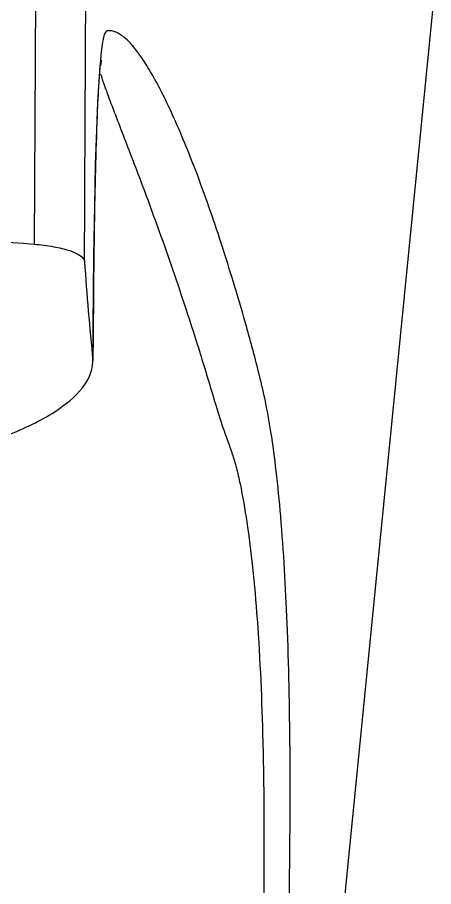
# Model space of a CAD drawing. Extents: x -12995 to -12401, y -628 to -208.
# Drawn here: x -12772.97 to -12761.1, y -375.79 to -350.96 of the extents above; entities that cross this region are included whole.
import ezdxf

# ---------------------------------------------------------------- set-up
doc = ezdxf.new("R2010")
doc.units = 0
doc.header["$LTSCALE"] = 7
doc.header["$MEASUREMENT"] = 0
doc.layers.add('D', color=2, linetype='CONTINUOUS')

msp = doc.modelspace()

# ---------------------------------------------------------------- linework, layer by layer
at = {"layer": 'D', "color": 7, "linetype": 'Continuous'}
for p, q in [((-12772.456, -349.514), (-12772.492, -357.44)), ((-12770.587, -352.196), (-12770.587, -352.195)), ((-12770.71, -354.175), (-12770.677, -353.386)), ((-12770.819, -360.79), (-12770.818, -360.787))]:
    msp.add_line(p, q, dxfattribs=at)
for points in [[(-12765.834, -430.791), (-12765.305, -403.908), (-12763.692, -376.775), (-12761.097, -350.579)], [(-12770.603, -352.333), (-12770.585, -352.19), (-12770.587, -352.196)], [(-12770.677, -353.386), (-12770.642, -352.792), (-12770.608, -352.386), (-12770.603, -352.333)], [(-12770.817, -360.788), (-12770.79, -357.761), (-12770.768, -356.355), (-12770.741, -355.162), (-12770.71, -354.175)]]:
    msp.add_lwpolyline(points, dxfattribs=at)
for centre, radius, start, end in [((-12753.103, -353.771), 17.573, 174.8233, 176.0181), ((-12758.062, -353.326), 12.595, 174.3825, 174.8006), ((-12697.416, -353.096), 73.801, 183.761, 185.96468)]:
    msp.add_arc(centre, radius, start, end, dxfattribs=at)
for points in [[(-12771.058, -357.937), (-12771.046, -355.395), (-12771.034, -352.853), (-12771.02, -350.311)], [(-12770.818, -360.787), (-12770.816, -360.78), (-12770.817, -360.772), (-12770.818, -360.765)]]:
    msp.add_open_spline(points, degree=3, dxfattribs=at)
for points, knots in [([(-12766.574, -430.791), (-12766.578, -424.655), (-12766.492, -415.45), (-12766.233, -404.715), (-12766.042, -398.584), (-12765.879, -393.988), (-12765.726, -390.159), (-12765.594, -387.097), (-12765.389, -382.604), (-12765.21, -377.527), (-12765.176, -372.011), (-12765.249, -368.442), (-12765.397, -365.792), (-12765.575, -363.975), (-12765.721, -362.862), (-12765.889, -361.918), (-12766.137, -360.884), (-12766.446, -359.736), (-12766.823, -358.463), (-12767.295, -356.972), (-12767.859, -355.362), (-12768.524, -353.751), (-12769.062, -352.677), (-12769.47, -352.041), (-12769.731, -351.711), (-12769.945, -351.51), (-12770.108, -351.408), (-12770.201, -351.369), (-12770.273, -351.351), (-12770.339, -351.353), (-12770.42, -351.333), (-12770.485, -351.423), (-12770.552, -351.667), (-12770.577, -351.905), (-12770.596, -352.094)], [0, 0, 0, 0, 0.225974, 0.338927, 0.39539, 0.451842, 0.508283, 0.536499, 0.564696, 0.673876, 0.723537, 0.767801, 0.805324, 0.821213, 0.835037, 0.84665, 0.856476, 0.874203, 0.890393, 0.905397, 0.931767, 0.953181, 0.969562, 0.975884, 0.981001, 0.984996, 0.986625, 0.988056, 0.988708, 0.989329, 0.990519, 0.991372, 0.993006, 1, 1, 1, 1]), ([(-12770.587, -352.196), (-12770.586, -352.191), (-12770.58, -352.172), (-12770.585, -352.226), (-12770.59, -352.26), (-12770.598, -352.312), (-12770.603, -352.338)], [0, 0, 0, 0, 0.081824, 0.207126, 0.523941, 1, 1, 1, 1]), ([(-12770.634, -352.55), (-12770.64, -352.639), (-12770.667, -353.045), (-12770.686, -353.453), (-12770.699, -353.771)], [0, 0, 0, 0, 0.2176, 1, 1, 1, 1]), ([(-12770.624, -352.6), (-12770.616, -352.597), (-12770.598, -352.595), (-12770.577, -352.618), (-12770.573, -352.652), (-12770.564, -352.702), (-12770.549, -352.763), (-12770.527, -352.808), (-12770.519, -352.83)], [0, 0, 0, 0, 0.092057, 0.178083, 0.306761, 0.456981, 0.738163, 1, 1, 1, 1]), ([(-12770.519, -352.83), (-12770.488, -352.908), (-12770.431, -353.079), (-12770.285, -353.468), (-12770, -354.221), (-12769.517, -355.462), (-12768.866, -357.22), (-12768.265, -358.968), (-12767.745, -360.596), (-12767.477, -361.487), (-12767.34, -361.951)], [0, 0, 0, 0, 0.025938, 0.055897, 0.129166, 0.275794, 0.469467, 0.711039, 0.849676, 1, 1, 1, 1]), ([(-12770.699, -353.771), (-12770.741, -354.813), (-12770.792, -357.145), (-12770.807, -359.476), (-12770.818, -360.765)], [0, 0, 0, 0, 0.447378, 1, 1, 1, 1]), ([(-12785.847, -356.895), (-12784.717, -356.895), (-12780.261, -356.94), (-12775.806, -357.161), (-12772.492, -357.44)], [0, 0, 0, 0, 0.25363, 1, 1, 1, 1]), ([(-12772.492, -357.44), (-12772.305, -357.456), (-12771.962, -357.499), (-12771.564, -357.588), (-12771.311, -357.689), (-12771.158, -357.773), (-12771.063, -357.87), (-12771.058, -357.937)], [0, 0, 0, 0, 0.358909, 0.658466, 0.777296, 0.873173, 1, 1, 1, 1]), ([(-12774.313, -363.264), (-12774.295, -363.258), (-12773.98, -363.16), (-12773.409, -362.965), (-12772.641, -362.639), (-12771.657, -362.12), (-12770.832, -361.419), (-12770.819, -360.79)], [0.7248671, 0.7248671, 0.7248671, 0.7248671, 0.7284868, 0.7863964, 0.8378263, 0.8826346, 1, 1, 1, 1]), ([(-12767.34, -361.951), (-12767.267, -362.195), (-12767.113, -362.69), (-12766.875, -363.305), (-12766.715, -363.843), (-12766.572, -364.492), (-12766.407, -365.436), (-12766.249, -366.726), (-12766.068, -368.818), (-12765.971, -371.14), (-12765.934, -373.666), (-12765.938, -375.758), (-12765.973, -377.957), (-12766.027, -379.847), (-12766.101, -381.395), (-12766.168, -382.576), (-12766.245, -383.763), (-12766.352, -384.963), (-12766.444, -386.188), (-12766.513, -387.443), (-12766.58, -388.714), (-12766.667, -390.413), (-12766.773, -392.536), (-12766.934, -395.933), (-12767.119, -400.181), (-12767.314, -405.28), (-12767.538, -412.08), (-12767.747, -420.584), (-12767.835, -427.389), (-12767.859, -430.792)], [0, 0, 0, 0, 0.011067, 0.022502, 0.028638, 0.035429, 0.051399, 0.070267, 0.0919, 0.142619, 0.171241, 0.201655, 0.233574, 0.266816, 0.283786, 0.300953, 0.318219, 0.335484, 0.353281, 0.371631, 0.390112, 0.408598, 0.445542, 0.482495, 0.556407, 0.630326, 0.704252, 0.85212, 1, 1, 1, 1])]:
    msp.add_open_spline(points, degree=3, knots=knots, dxfattribs=at)

doc.saveas('drawing.dxf')
